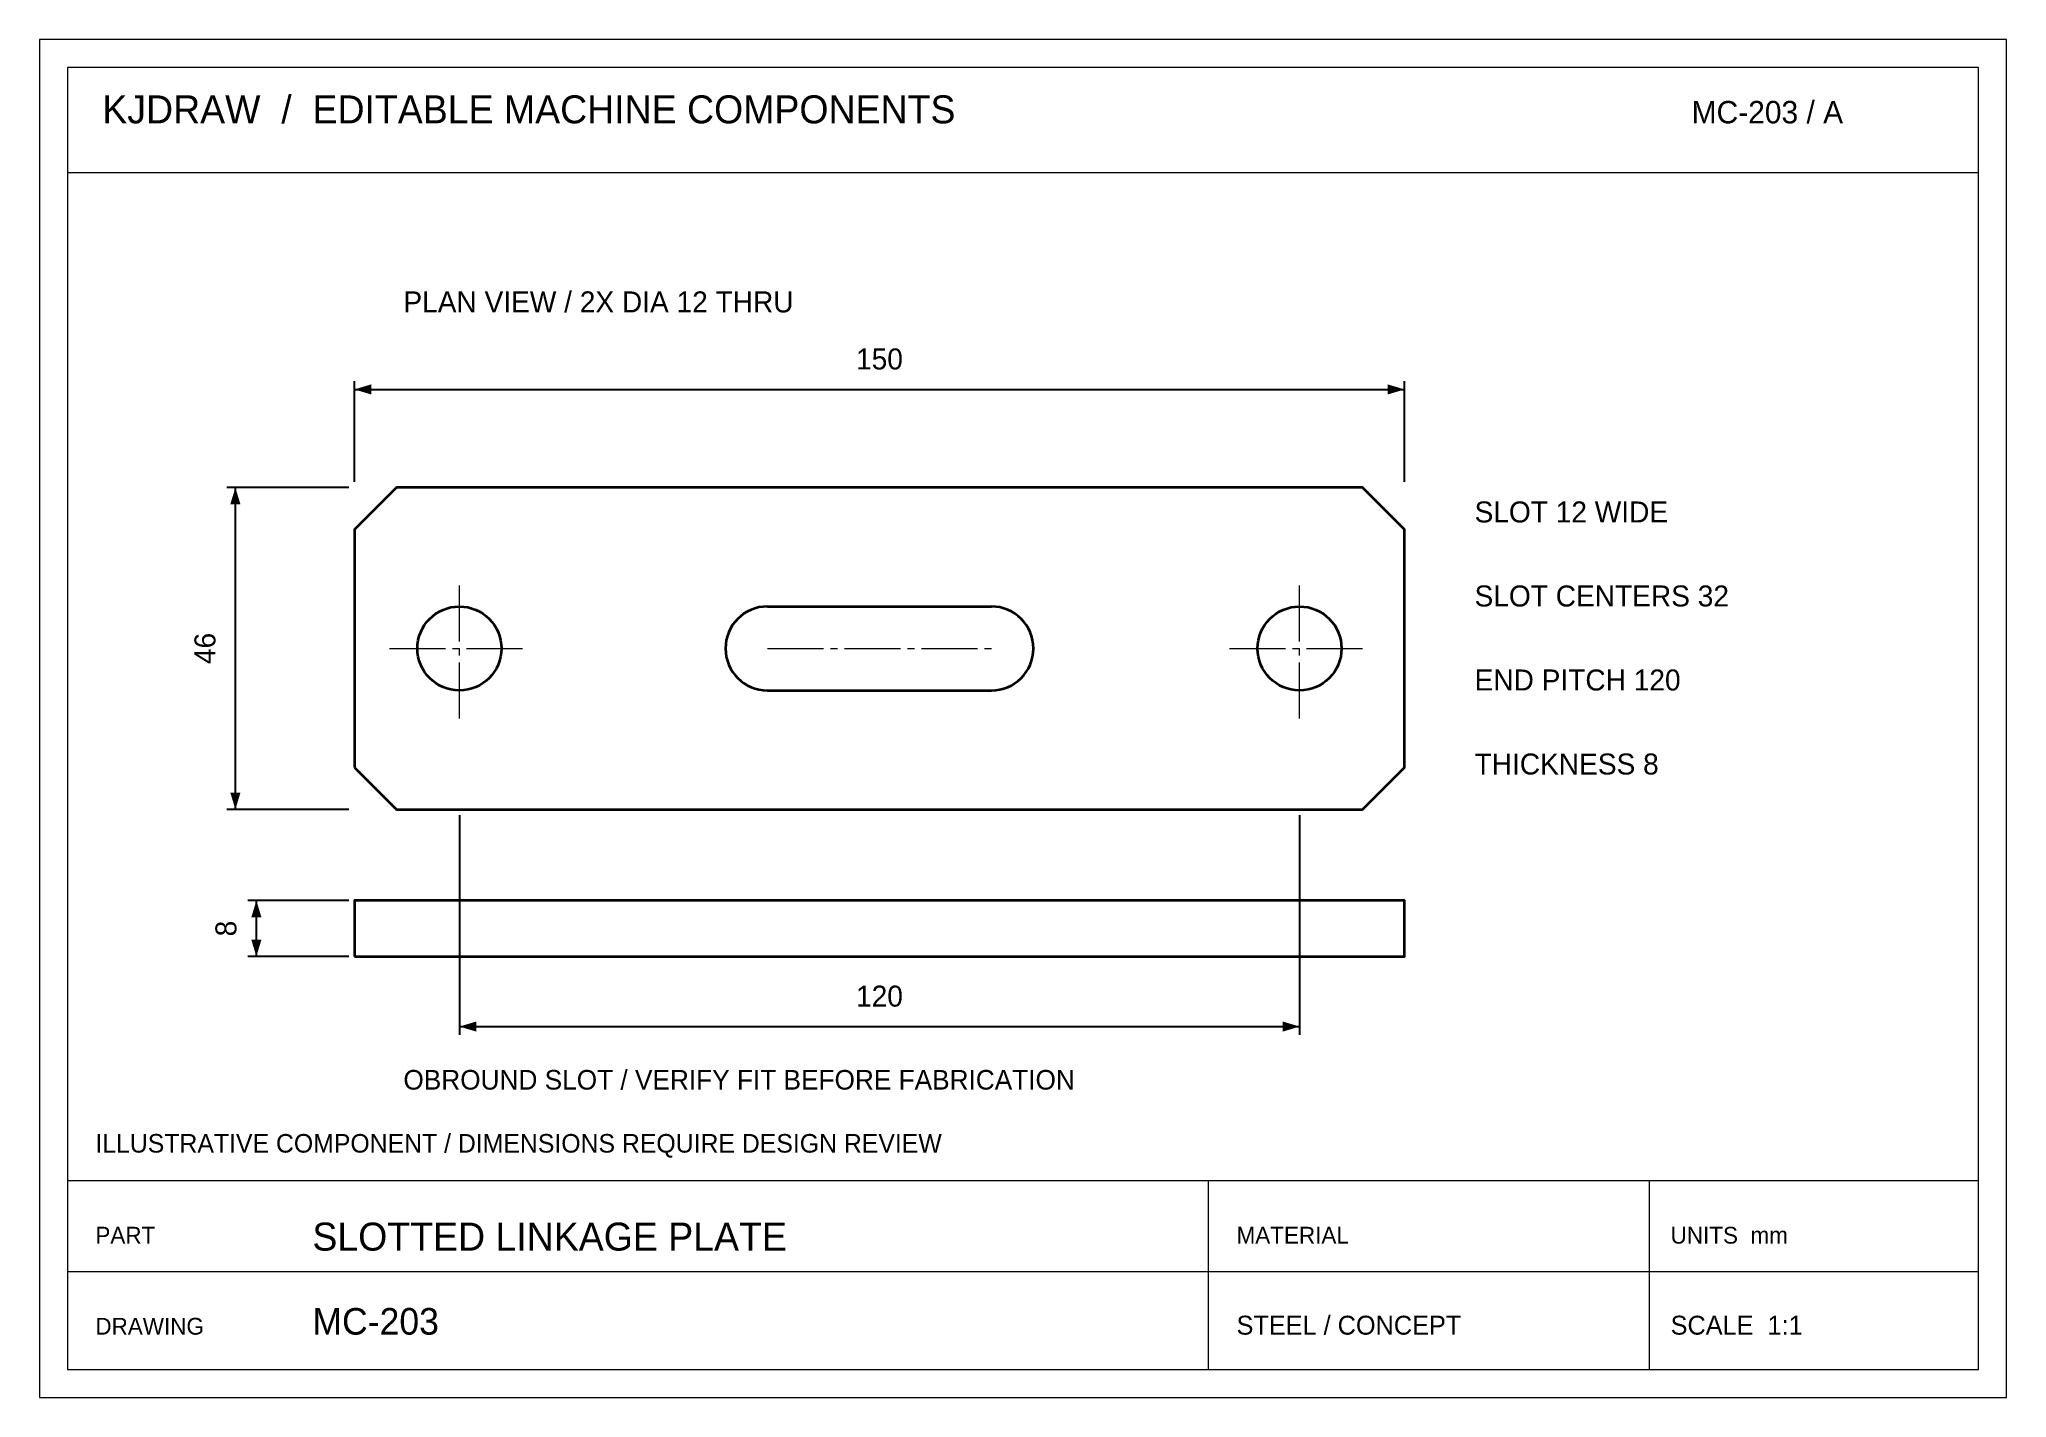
# Model space of a CAD drawing. Header units: millimetres. Extents: x 8 to 289, y 8 to 202.
import ezdxf
from ezdxf.enums import TextEntityAlignment as Align

# ---------------------------------------------------------------- set-up
doc = ezdxf.new("R2010")
doc.units = ezdxf.units.MM
doc.linetypes.add('CENTER', pattern=[11, 8, -1, 1, -1])
doc.layers.get('0').update_dxf_attribs({"linetype": 'CONTINUOUS'})
for name, color, linetype, lineweight in [('CENTER_LINES', 3, 'CENTER', 13), ('DIMENSIONS', 2, 'CONTINUOUS', 18), ('NOTES', 7, 'CONTINUOUS', 18), ('PART_OUTLINE', 7, 'CONTINUOUS', 35), ('SHEET_FRAME', 8, 'CONTINUOUS', 18)]:
    doc.layers.add(name, color=color, linetype=linetype, lineweight=lineweight)
doc.styles.get("Standard").update_dxf_attribs({"font": 'sans-serif'})
doc.dimstyles.new('KJDRAW-SHOWCASE', dxfattribs={"dimtxt": 3, "dimasz": 2.4, "dimexe": 1.2, "dimexo": 0.8, "dimtad": 0, "dimtih": 1, "dimtoh": 1, "dimdec": 0, "dimzin": 0, "dimdsep": 46, "dimcen": 2.5, "dimadec": 0, "dimazin": 0, "dimtfac": 1, "dimtdec": 4, "dimtofl": 0, "dimtmove": 0, "dimatfit": 3, "dimfxl": 1, "dimtolj": 1, "dimtzin": 0, "dimarcsym": 0})

# ---------------------------------------------------------------- blocks, each defined once
blk = doc.blocks.new('*D1')
for p, q in [((53, 138.8), (53, 153.2)), ((53, 152), (203, 152)), ((203, 138.8), (203, 153.2))]:
    blk.add_line(p, q)
for points in [[(53, 152), (55.4, 152.72), (55.4, 151.28)], [(203, 152), (200.6, 151.28), (200.6, 152.72)]]:
    blk.add_solid(points)
blk.add_text('150', height=3).set_placement((128, 153.95), align=Align.BOTTOM_CENTER)
blk = doc.blocks.new('*D2')
for p, q in [((52.2, 138), (34.8, 138)), ((36, 92), (36, 138)), ((52.2, 92), (34.8, 92))]:
    blk.add_line(p, q)
for points in [[(36, 138), (36.72, 135.6), (35.28, 135.6)], [(36, 92), (35.28, 94.4), (36.72, 94.4)]]:
    blk.add_solid(points)
blk.add_text('46', height=3, rotation=90).set_placement((34.05, 115), align=Align.BOTTOM_CENTER)
blk = doc.blocks.new('*D3')
for p, q in [((68, 91.2), (68, 59.8)), ((188, 91.2), (188, 59.8)), ((68, 61), (188, 61))]:
    blk.add_line(p, q)
for points in [[(68, 61), (70.4, 61.72), (70.4, 60.28)], [(188, 61), (185.6, 60.28), (185.6, 61.72)]]:
    blk.add_solid(points)
blk.add_text('120', height=3).set_placement((128, 62.95), align=Align.BOTTOM_CENTER)
blk = doc.blocks.new('*D4')
for p, q in [((52.2, 79), (37.8, 79)), ((39, 71), (39, 79)), ((52.2, 71), (37.8, 71))]:
    blk.add_line(p, q)
for points in [[(39, 79), (39.72, 76.6), (38.28, 76.6)], [(39, 71), (38.28, 73.4), (39.72, 73.4)]]:
    blk.add_solid(points)
blk.add_text('8', height=3, rotation=90).set_placement((37.05, 75), align=Align.BOTTOM_CENTER)

msp = doc.modelspace()

# ---------------------------------------------------------------- linework, layer by layer
at = {"layer": 'CENTER_LINES'}
for p, q in [((68, 105), (68, 125)), ((188, 105), (188, 125)), ((58, 115), (78, 115)), ((112, 115), (144, 115)), ((178, 115), (198, 115))]:
    msp.add_line(p, q, dxfattribs=at)
at = {"layer": 'PART_OUTLINE'}
for p, q in [((112, 121), (144, 121)), ((112, 109), (144, 109))]:
    msp.add_line(p, q, dxfattribs=at)
for points in [[(53, 98), (59, 92), (197, 92), (203, 98), (203, 132), (197, 138), (59, 138), (53, 132)], [(53, 71), (203, 71), (203, 79), (53, 79)]]:
    msp.add_lwpolyline(points, close=True, dxfattribs=at)
for centre in [(68, 115), (188, 115)]:
    msp.add_circle(centre, 6, dxfattribs=at)
for centre, start, end in [((112, 115), 90, 270), ((144, 115), 270, 450)]:
    msp.add_arc(centre, 6, start, end, dxfattribs=at)
at = {"layer": 'SHEET_FRAME'}
for p, q in [((12, 183), (285, 183)), ((12, 39), (285, 39)), ((175, 12), (175, 39)), ((238, 12), (238, 39)), ((12, 26), (285, 26))]:
    msp.add_line(p, q, dxfattribs=at)
for points in [[(8, 8), (289, 8), (289, 202), (8, 202)], [(12, 12), (285, 12), (285, 198), (12, 198)]]:
    msp.add_lwpolyline(points, close=True, dxfattribs=at)

# ---------------------------------------------------------------- texts
at = {"layer": 'NOTES'}
for s, height, p in [('KJDRAW  /  EDITABLE MACHINE COMPONENTS', 4, (17, 190)), ('MC-203 / A', 3.2, (244, 190)), ('PLAN VIEW / 2X DIA 12 THRU', 3, (60, 163)), ('SLOT 12 WIDE', 3, (213, 133)), ('SLOT CENTERS 32', 3, (213, 121)), ('END PITCH 120', 3, (213, 109)), ('THICKNESS 8', 3, (213, 97)), ('OBROUND SLOT / VERIFY FIT BEFORE FABRICATION', 2.8, (60, 52)), ('ILLUSTRATIVE COMPONENT / DIMENSIONS REQUIRE DESIGN REVIEW', 2.65, (16, 43)), ('PART', 2.4, (16, 30)), ('SLOTTED LINKAGE PLATE', 4, (47, 29)), ('MATERIAL', 2.4, (179, 30)), ('UNITS  mm', 2.4, (241, 30)), ('MC-203', 3.8, (47, 17)), ('STEEL / CONCEPT', 2.7, (179, 17)), ('SCALE  1:1', 2.7, (241, 17)), ('DRAWING', 2.4, (16, 17))]:
    msp.add_text(s, height=height, dxfattribs=at).set_placement(p)

# ---------------------------------------------------------------- dimensions: what is measured, and where the dimension line sits
at = {"layer": 'DIMENSIONS'}
for p1, p2, distance, picture, middle in [((53, 138), (203, 138), 14, '*D1', (128, 153.95)), ((53, 92), (53, 138), 17, '*D2', (34.05, 115)), ((68, 92), (188, 92), -31, '*D3', (128, 62.95)), ((53, 71), (53, 79), 14, '*D4', (37.05, 75))]:
    dim = msp.add_aligned_dim(p1=p1, p2=p2, distance=distance, dimstyle='KJDRAW-SHOWCASE', override={"dimscale": 1, "dimtxt": 3, "dimasz": 2.4, "dimexe": 1.2, "dimexo": 0.8, "dimdec": 0, "dimlfac": 1, "dimzin": 8, "dimdsep": 46, "dimlunit": 2}, dxfattribs=at)
    dim.commit()
    dim.dimension.update_dxf_attribs({"geometry": picture, "text_midpoint": middle})

doc.saveas('drawing.dxf')
